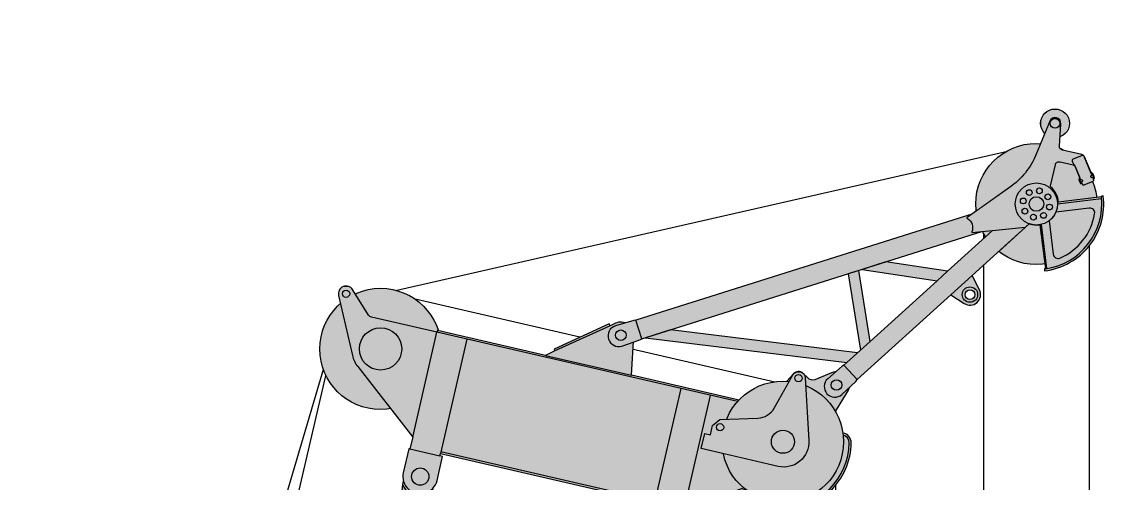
# Model space of a CAD drawing. Header units: millimetres. Extents: x -7937 to 19259, y -19600 to 24975.
# Drawn here: x 3388 to 9111, y 22575 to 24975 of the extents above; entities that cross this region are included whole.
import ezdxf
from ezdxf.enums import TextEntityAlignment as Align

# ---------------------------------------------------------------- set-up
doc = ezdxf.new("R2010")
doc.units = ezdxf.units.MM
doc.set_wipeout_variables(frame=1)
doc.layers.add('Техника. Кран LR 1400-2', color=250, linetype='Continuous')
doc.layers.add('Техника. Кран LR 1400-2 Штриховка', color=7, linetype='Continuous', true_color=0xffd147)
doc.styles.get("Standard").update_dxf_attribs({"font": ''})
doc.styles.get('Standard').set_extended_font_data('Mipgost')

# ---------------------------------------------------------------- blocks, each defined once
blk = doc.blocks.new('LR 1400-2-20241214.180234')
at = {"color": 0, "linetype": 'ByBlock', "lineweight": -2, "transparency": 16777216}
blk.add_wipeout([(-123.62773413350804, 64.80987851042306), (-123.62773413350804, 64.80987851042306), (-122.09757416708483, 65.13512405172224), (-120.74281195964184, 65.91729637689332), (-119.69606107521798, 67.07983100903871), (-119.05978478351606, 68.50893095851646), (-119.05978478351606, 68.50893095851646), (-116.94803298311308, 76.390095964307), (-116.94803298311308, 76.390095964307), (-116.40699889268686, 77.66659455665697), (-115.53622904598868, 78.74544877171846), (-114.4026740296828, 79.54370911038163), (-113.09348910488185, 80.00000000000003), (-113.09348910488188, 80.00000000000003), (-100.26167978160082, 80.724247047212), (-100.26167978160082, 80.724247047212), (-98.66088220458583, 80.54843925532347), (-97.19900263254196, 79.87288808841842), (-96.02769418720277, 78.76767417783694), (-95.26846659183501, 77.34745070221837), (-95.26846659183501, 77.34745070221837), (-94.94404632695601, 76.75271350229261), (-94.43969125477103, 76.30040077153993), (-93.81327118276491, 76.04241096819968), (-93.1366616822779, 76.00834589678564), (-59.999999999999986, 80.00000000000003), (10.000000000000032, 80.00000000000003), (10.000000000000032, 80.00000000000003), (40.26006999227699, 74.05625000000006), (66.02368270913905, 57.108204101562535), (83.46252632343997, 31.674235999908433), (89.98529766686724, 1.5336743926430074), (84.62275368510846, -28.83478164390425), (68.17173489795309, -54.918569345552584), (43.076759878305, -72.84180088351026), (13.066785070490027, -79.94119607143377), (10.000000000000032, -80), (-59.999999999999986, -80), (-93.1366616822779, -76.00834589678561), (-93.1366616822779, -76.00834589678561), (-93.81327118303241, -76.04241096779467), (-94.43969125536714, -76.3004007709852), (-94.94404632780878, -76.75271350182142), (-95.26846659276633, -77.34745070198551), (-95.26846659276633, -77.34745070198551), (-96.03380852464936, -78.77565602145435), (-97.21568285315489, -79.88411972355617), (-98.68996825190628, -80.55643012083256), (-100.30183416511862, -80.72198067227146), (-100.30183416511865, -80.72198067227146), (-113.09348910488188, -80), (-113.09348910488188, -80), (-114.40267403020569, -79.54370911086424), (-115.53622904706408, -78.7454487724041), (-116.40699889423759, -77.66659455729587), (-116.94803298497571, -76.39009596471439), (-116.94803298497571, -76.39009596471439), (-119.05978478351606, -68.50893095851642), (-119.05978478351606, -68.50893095851642), (-119.69606107521639, -67.07983100905354), (-120.74281195964375, -65.91729637693054), (-122.0975741670897, -65.13512405179306), (-123.62773413350804, -64.80987851053939), (-128, -64.58073776564562), (-128, 64.58073776576205)], dxfattribs=at)
at = {"layer": 'Техника. Кран LR 1400-2 Штриховка', "transparency": 16777216}
h = blk.add_hatch(color=256, dxfattribs=at)
h.dxf.hatch_style = 1
edge = h.paths.add_edge_path()
edge.add_line((-128, 64.58073776576202), (-123.6277341335081, 64.809878510423))
edge.add_arc((-123.8894139148415, 69.80302618408929), 4.999999999899777, 273.0000000014227, 344.9999999989774)
edge.add_line((-119.0597847835161, 68.50893095851643), (-116.9480329831131, 76.39009596430697))
edge.add_arc((-112.1184038519961, 75.09600073982938), 4.999999999414926, 101.24571964241261, 165.0000000104824, ccw=False)
edge.add_line((-113.0934891048819, 80), (-100.2616797816008, 80.72424704721197))
edge.add_arc((-99.99999999744823, 75.73109937566865), 4.99999999792727, 18.860812432857415, 93.00000003495671, ccw=False)
edge.add_arc((-93.3758532281431, 77.99399123506308), 2.000000001259102, 198.8608124797753, 276.8687740649988)
edge.add_line((-93.13666168227792, 76.00834589678561), (-60, 80))
edge.add_line((-60, 80), (10, 80))
edge.add_arc((9.999999999999986, 0), 80, -90, 90, ccw=False)
edge.add_line((10, -80), (-60, -80))
edge.add_line((-60, -80), (-93.13666168227792, -76.00834589678561))
edge.add_arc((-93.37585322952272, -77.99399123429546), 2.000000000661993, 83.13122589313168, 161.1391875305707)
edge.add_arc((-99.9999999998001, -75.7310993739159), 4.999999999762882, 266.5391310781174, 341.139187555923, ccw=False)
edge.add_line((-100.3018341651186, -80.72198067227146), (-113.0934891048819, -80))
edge.add_arc((-112.1184038545962, -75.09600073996756), 4.999999998772343, 194.9999999946851, 258.7542803865009, ccw=False)
edge.add_line((-116.9480329849757, -76.39009596471442), (-119.0597847835161, -68.50893095851643))
edge.add_arc((-123.8894139146724, -69.80302618403765), 4.999999999723101, 15.00000000095241, 87.00000000041125)
edge.add_line((-123.6277341335081, -64.80987851053942), (-128, -64.58073776564561))
edge.add_line((-128, -64.58073776564561), (-128, 64.58073776576202))
at = {"color": 0, "linetype": 'ByBlock', "lineweight": -2, "transparency": 16777216}
blk.add_lwpolyline([(-128, 64.58073776576202), (-123.6277341335081, 64.809878510423, 0.3249196962211107), (-119.0597847835161, 68.50893095851643), (-116.9480329831131, 76.39009596430697, -0.2855854321303214), (-113.0934891048819, 80), (-100.2616797816008, 80.72424704721197, -0.3352707692989448), (-95.26846659183502, 77.34745070221834, 0.3541576682460515), (-93.13666168227792, 76.00834589678561), (-60, 80), (10, 80, -0.9999999999999999), (10, -80), (-60, -80), (-93.13666168227792, -76.00834589678561, 0.3541576685024607), (-95.26846659276634, -77.34745070198551, -0.3375092417622606), (-100.3018341651186, -80.72198067227146), (-113.0934891048819, -80, -0.2855854322423833), (-116.9480329849757, -76.39009596471442), (-119.0597847835161, -68.50893095851643, 0.3249196962302957), (-123.6277341335081, -64.80987851053942), (-128, -64.58073776564561)], format="xyb", close=True, dxfattribs=at)
blk.add_lwpolyline([(-60, 80), (-100.4412841871381, 38.31996942701517, 0.3985266419235304), (-100.4412841880694, -38.31996942689875), (-60, -80)], format="xyb", dxfattribs=at)
blk.add_circle((0, 0), 40, dxfattribs=at)
blk = doc.blocks.new('LR 1400-2-20241214.19460501')
at = {"color": 0, "linetype": 'ByBlock', "lineweight": -2, "transparency": 16777216}
blk.add_blockref('LR 1400-2-20241214.180234', (7000.000000000931, 349.9999999995925), dxfattribs=at)
blk = doc.blocks.new('LR 1400-2-20241214.19523901')
at = {"color": 0, "linetype": 'ByBlock', "lineweight": -2, "transparency": 16777216, "xscale": -1, "rotation": 180}
blk.add_blockref('LR 1400-2-20241214.19460501', (0, 1999.999999998021), dxfattribs=at)
blk = doc.blocks.new('LR 1400-2-20241221.091921')
at = {"color": 0, "linetype": 'ByBlock', "lineweight": -2, "transparency": 16777216}
blk.add_wipeout([(905.1769917272188, 1728.0512890329023), (876.3206113017698, 1801.234651350456), (830.2305823014057, 1864.9857645807842), (769.7814617809033, 1915.3285797549308), (698.7433590158684, 1949.1233007466012), (621.5468001719395, 1964.262208039281), (543.0064038909819, 1959.801113623033), (468.02060168000503, 1936.018248401686), (401.2661310336176, 1894.3969094025483), (346.9063552365967, 1837.5329490527965), (308.33160144651816, 1768.9728762596953), (287.9477117304946, 1692.992666656105), (287.0259947697707, 1614.3310772416721), (305.6239364902488, 1537.8940981338983), (342.5816147626439, 1468.4489742728622), (395.5940417813455, 1410.3268804276872), (461.3549222503315, 1367.1527931610844), (535.7628614215337, 1341.6194071800755), (614.1771621395161, 1335.319196527223), (691.7072572639883, 1348.6450946714683), (763.5177260601147, 1380.765987913112), (825.1298712009083, 1429.6785505377613), (872.7010475347904, 1492.3321888484868), (903.2643213561328, 1564.819301528481), (914.9135130359421, 1642.6189901176235), (914.9999999992187, 1649.9999999990323)], dxfattribs=at)
at = {"layer": 'Техника. Кран LR 1400-2 Штриховка', "true_color": 0xadadad, "transparency": 16777216}
h = blk.add_hatch(color=253, dxfattribs=at)
h.dxf.hatch_style = 1
edge = h.paths.add_edge_path()
edge.add_arc((599.9999999991924, 1649.999999999032), 315.0000000000264, 0, 360)
at = {"color": 0, "linetype": 'ByBlock', "lineweight": -2, "transparency": 16777216}
blk.add_circle((599.9999999991924, 1649.999999999032), 315.0000000000264, dxfattribs=at)
blk.add_wipeout([(128, -90.0000000000291), (128, -75.00985846164258), (141.99999999998545, -75.00985846164258), (141.99999999999272, -89.3624466291003), (68.46071415134043, -112.55001400935726), (68.46071415134043, -112.55001400935726), (41.69446709375575, -131.09809288064798), (30.1096826792957, -161.53254673534684), (37.76759650565873, -193.1840801451408), (61.983601667521725, -214.95673054337908), (94.2683816028416, -219.2177393313625), (99.21953247489728, -218.13437434432535), (99.21953247489728, -218.13437434432535), (141.20882864155692, -221.25725583833218), (182.14226181653248, -231.1217086820975), (220.94472376205704, -247.46864504225914), (256.5970757632092, -269.86871598373205), (256.5970757632092, -269.86871598373205), (315.5265630722205, -359.2328692601295), (428.3154634645032, -530.272615960778), (267.04670176062064, -568.8629159142656), (265.16536398031167, -559.0403804059388), (255.31728644439863, -560.776862183651), (255.31728644439863, -560.776862183651), (279.2955454661393, -640.1736524567666), (321.2824911373026, -711.6991975759311), (378.92040831776876, -771.3370858222845), (448.97272459653993, -815.7384393530706), (527.5057552520727, -842.4099655082036), (610.1095935284404, -849.8539639901055), (674.7858935060722, -841.9167590706836), (674.7858935060722, -841.9167590706836), (691.2390505995063, -835.0666388919624), (704.2444101470448, -822.8809444988058), (712.1496124773347, -806.9078952933055), (713.950284164428, -789.1769024762223), (713.9502841644277, -789.1769024762223), (741.4576098848136, -776.9609991717687), (767.673488911947, -762.1755688883493), (792.358581628059, -744.9555961988199), (815.287523831204, -725.4582919934694), (815.2875238312043, -725.4582919934687), (927.8232344650969, -764.2821209401368), (927.8232344650969, -764.2821209401368), (964.0419050710561, -766.5343888761297), (996.2615941258578, -749.8383879019336), (1015.3064852907221, -718.9489571555289), (1015.7528010976665, -682.6630699055393), (1005.6816730879, -660.967304998022), (951.3461333770683, -583.4555226585044), (951.3461333770683, -583.4555226585044), (947.1021353778794, -574.6027754571708), (945.9433934062614, -564.8539309578957), (947.9939992669108, -555.2530108128205), (953.0343498141737, -546.8281951834704), (953.0343498141737, -546.8281951834704), (970.1559048715718, -517.7657367253632), (970.1559048715718, -517.7657367253632), (974.6987671946883, -504.58209069359236), (973.7338412105713, -490.67112240871097), (967.4142910942553, -478.2409411105489), (956.7432286865296, -469.2646084591686), (910.978085058952, -444.3338616165272), (760, -362.0879399600433), (760.0000000088692, 348.2778345685656), (961.5408332566001, 382.9865001050057), (961.5408332566001, 382.9865001050057), (993.0082121795731, 397.32843571356534), (1013.3525452223595, 425.2926121957403), (1017.3122570186117, 459.64676384838094), (1003.8632627776824, 491.5060106566384), (985.4837308362912, 515.3575334416819), (993.4047988940583, 521.4613585391708), (801.1343083216925, 770.9750023646052), (793.2132402639106, 764.8711772671377), (760.0000000029175, 807.9727295443518), (760.000000009153, 1383.990141535869), (749.9999999991996, 1383.990141535869), (749.9999999991996, 1733.0000000064542), (749.9999999991996, 1733.0000000064542), (750.4799462371318, 1737.875137287118), (751.9013570796288, 1742.5630902640005), (754.2096564637769, 1746.8838617055098), (757.3162156211401, 1750.671552571781), (867.2940550040946, 1860.7255159018532), (867.2940550040946, 1860.7255159018532), (878.8635842971355, 1885.6992960024845), (871.5591091105912, 1912.2358433066538), (848.839041421707, 1927.7710364110144), (821.4605338269903, 1924.9495080196502), (534.2270018533599, 1784.810655056026), (534.2270018533599, 1784.810655056026), (520.0344577555329, 1776.9074940864566), (506.77977889792624, 1767.5159154299458), (494.61842102087553, 1756.7460669692664), (483.6930169948246, 1744.7242614415086), (189.89919481983065, 1383.990141535869), (128, 1383.9901415358763), (128.00000000000728, 1389.9999999999854), (0, 1389.9999999999995), (0, 1389.9999999999995), (-40.696066712963784, 1380.2734710480022), (-72.5958785122366, 1353.1962256465386), (-88.80444777495154, 1314.620877380893), (-85.81837187434758, 1272.885298289716), (-64.2830764482037, 1237.0104287809804), (-28.853309817682202, 1214.750445675263), (-7.275957614183426e-12, 1209.9999999999927), (128, 1209.9999999999854), (128, 1224.9901415358768), (140, 1224.9901415358768), (140, 83.83275304063864), (128.00000000000728, 83.83275304064591), (128.00000000000728, 89.99999999997863), (0, 89.99999999997863), (0, 89.99999999997863), (-40.69606671296083, 80.27347104797809), (-72.59587851222864, 53.196225646513994), (-88.80444777493835, 14.620877380868933), (-85.81837187432825, -27.11470171030487), (-64.28307644817983, -62.98957121903368), (-28.8533098176556, -85.2495543247428), (0, -90.00000000000546)], dxfattribs=at)
at = {"layer": 'Техника. Кран LR 1400-2 Штриховка', "transparency": 16777216}
h = blk.add_hatch(color=256, dxfattribs=at)
h.dxf.hatch_style = 1
edge = h.paths.add_edge_path()
edge.add_line((0, -90.00000000000546), (128, -90.0000000000291))
edge.add_line((128, -90.0000000000291), (128, -75.00985846164258))
edge.add_line((128, -75.00985846164258), (141.9999999999854, -75.00985846164258))
edge.add_line((141.9999999999854, -75.00985846164258), (141.9999999999927, -89.3624466291003))
edge.add_line((141.9999999999927, -89.3624466291003), (68.46071415134065, -112.5500140093573))
edge.add_arc((85.0000000001677, -165.0042990929344), 55.00000000016727, 107.5005099676636, 284.9832678740049)
edge.add_arc((101.0081347078953, -477.9343518234396), 259.8061342541702, 53.21130888614749, 90.39444861063191, ccw=False)
edge.add_line((256.5970757632094, -269.8687159837318), (315.5265630722206, -359.2328692601295))
edge.add_line((315.5265630722206, -359.2328692601295), (428.3154634645034, -530.2726159607782))
edge.add_line((428.3154634645034, -530.2726159607782), (267.0467017606206, -568.8629159142656))
edge.add_line((267.0467017606206, -568.8629159142656), (265.1653639803117, -559.0403804059388))
edge.add_line((265.1653639803117, -559.0403804059388), (255.3172864443986, -560.7768621836512))
edge.add_arc((600.0000000000001, -499.9999999999258), 350.0000000013605, 190.0000000000106, 282.337744337674)
edge.add_arc((664.1021944362233, -793.0715077747078), 49.99999999982138, 282.337744334897, 364.4674141538313)
edge.add_arc((599.999999999912, -495.5098584638789), 315.0000000001932, 291.2075200335415, 313.114022841864)
edge.add_line((815.2875238312045, -725.4582919934692), (927.8232344650969, -764.2821209401372))
edge.add_arc((949.9999999852238, -700.0000000138721), 67.99999999789462, 250.9660166313686, 395.0303467852247)
edge.add_line((1005.6816730879, -660.967304998022), (951.3461333770683, -583.4555226585044))
edge.add_arc((975.9115773961893, -566.2352160335399), 30.000000001906, 139.6916669161048, 215.0303467821867, ccw=False)
edge.add_line((953.0343498141738, -546.8281951834706), (970.1559048715717, -517.7657367253632))
edge.add_arc((939.9999999961798, -500.0000000010624), 35.00000000301225, 329.4964014578123, 421.4204823214346)
edge.add_line((956.7432286865296, -469.2646084591688), (910.9780850589523, -444.3338616165274))
edge.add_line((910.9780850589523, -444.3338616165274), (760, -362.0879399600435))
edge.add_line((760, -362.0879399600435), (760.0000000088694, 348.2778345685656))
edge.add_line((760.0000000088694, 348.2778345685656), (961.5408332566003, 382.9865001050057))
edge.add_arc((949.9999999844081, 449.9999999934269), 67.99999999935267, 279.7714313188974, 397.6171660518857)
edge.add_line((1003.863262777682, 491.5060106566384), (985.4837308362912, 515.3575334416819))
edge.add_line((985.4837308362912, 515.3575334416819), (993.4047988940583, 521.4613585391708))
edge.add_line((993.4047988940583, 521.4613585391708), (801.1343083216925, 770.9750023646047))
edge.add_line((801.1343083216925, 770.9750023646047), (793.2132402639108, 764.8711772671377))
edge.add_line((793.2132402639108, 764.8711772671377), (760.0000000029177, 807.9727295443518))
edge.add_line((760.0000000029177, 807.9727295443518), (760.0000000091532, 1383.990141535869))
edge.add_line((760.0000000091532, 1383.990141535869), (749.9999999991996, 1383.990141535869))
edge.add_line((749.9999999991996, 1383.990141535869), (749.9999999991996, 1733.000000006454))
edge.add_arc((774.9999999990906, 1733.000000006466), 24.99999999989097, 135.0198225012804, 180.0000000000271, ccw=False)
edge.add_line((757.3162156211401, 1750.671552571781), (867.2940550040948, 1860.725515901853))
edge.add_arc((838.9999999992134, 1889.000000006429), 39.99999999998988, 315.0198225013705, 476.0073635341431)
edge.add_line((821.4605338269903, 1924.94950801965), (534.22700185336, 1784.810655056026))
edge.add_arc((599.9999999991693, 1650.000000006378), 150.0000000000127, 116.007363534122, 140.8394871151584)
edge.add_line((483.6930169948246, 1744.724261441508), (189.8991948198309, 1383.990141535869))
edge.add_line((189.8991948198309, 1383.990141535869), (128, 1383.990141535876))
edge.add_line((128, 1383.990141535876), (128.0000000000073, 1389.999999999985))
edge.add_line((128.0000000000073, 1389.999999999985), (0, 1390))
edge.add_arc((-3.622990796259273e-12, 1299.999999999996), 90.00000000000364, 89.9999999999977, 269.9999999999977)
edge.add_line((-7.275957614183426e-12, 1209.999999999993), (128, 1209.999999999985))
edge.add_line((128, 1209.999999999985), (128, 1224.990141535876))
edge.add_line((128, 1224.990141535876), (140, 1224.990141535876))
edge.add_line((140, 1224.990141535876), (140, 83.83275304063864))
edge.add_line((140, 83.83275304063864), (128.0000000000073, 83.83275304064591))
edge.add_line((128.0000000000073, 83.83275304064591), (128.0000000000073, 89.99999999997817))
edge.add_line((128.0000000000073, 89.99999999997817), (0, 89.99999999997817))
edge.add_arc((1.498801083243825e-14, -1.364242052659392e-11), 89.99999999999181, 90.00000000000001, 270)
edge = h.paths.add_edge_path(flags=16)
edge.add_arc((950, -700), 30, 0, 360)
edge = h.paths.add_edge_path(flags=16)
edge.add_arc((950, 450), 30, 0, 360)
at = {"color": 0, "linetype": 'ByBlock', "lineweight": -2, "transparency": 16777216}
blk.add_lwpolyline([(0, -90.00000000000546), (128, -90.0000000000291), (128, -75.00985846164258), (141.9999999999854, -75.00985846164258), (141.9999999999927, -89.3624466291003), (68.46071415134065, -112.5500140093573, 0.9782707094431369), (99.21953247489728, -218.1343743443258, -0.1636807413918717), (256.5970757632094, -269.8687159837318), (315.5265630722206, -359.2328692601295), (428.3154634645034, -530.2726159607782), (267.0467017606206, -568.8629159142656), (265.1653639803117, -559.0403804059388), (255.3172864443986, -560.7768621836512, 0.4262151211665299), (674.7858935060722, -841.9167590706838, 0.3745296991509812), (713.950284164428, -789.1769024762225, 0.09587732346918765), (815.2875238312045, -725.4582919934692), (927.8232344650969, -764.2821209401372, 0.7269714766162262), (1005.6816730879, -660.967304998022), (951.3461333770683, -583.4555226585044, -0.3411031391038575), (953.0343498141738, -546.8281951834706), (970.1559048715717, -517.7657367253632, 0.4240839254326739), (956.7432286865296, -469.2646084591688), (910.9780850589523, -444.3338616165274), (760, -362.0879399600435), (760.0000000088694, 348.2778345685656), (961.5408332566003, 382.9865001050057, 0.5648845456344891), (1003.863262777682, 491.5060106566384), (985.4837308362912, 515.3575334416819), (993.4047988940583, 521.4613585391708), (801.1343083216925, 770.9750023646047), (793.2132402639108, 764.8711772671377), (760.0000000029177, 807.9727295443518), (760.0000000091532, 1383.990141535869), (749.9999999991996, 1383.990141535869), (749.9999999991996, 1733.000000006454, -0.1988224547952608), (757.3162156211401, 1750.671552571781), (867.2940550040948, 1860.725515901853, 0.8464691713711215), (821.4605338269903, 1924.94950801965), (534.22700185336, 1784.810655056026, 0.1087765862467788), (483.6930169948246, 1744.724261441508), (189.8991948198309, 1383.990141535869), (128, 1383.990141535876), (128.0000000000073, 1389.999999999985), (0, 1390, 0.9999999999999999), (-7.275957614183426e-12, 1209.999999999993), (128, 1209.999999999985), (128, 1224.990141535876), (140, 1224.990141535876), (140, 83.83275304063864), (128.0000000000073, 83.83275304064591), (128.0000000000073, 89.99999999997817), (0, 89.99999999997817, 0.9999999999999999)], format="xyb", close=True, dxfattribs=at)
for points in [[(128, 1383.990141535876), (128, 1224.990141535876)], [(189.8991948198309, 1383.990141535869), (749.9999999991996, 1383.990141535869)], [(749.9999999999854, -217.5170783105932), (749.9999999991996, 1383.990141535869)], [(750.0000000000073, 1225.147530033937), (140, 1224.990141535876)], [(149.9590163933495, 83.8327530406454), (149.6645812459894, 1224.992635132478)], [(760.0000000029177, 807.9727295443518), (760.0000000088694, 348.2778345685656)], [(985.4837308362912, 515.3575334416819), (793.2132402639108, 764.8711772671377)], [(128.0000000000073, 83.83275304064591), (128.0000000000073, -75.00985846164258)], [(750, 83.83275304063136), (128.0000000000073, 83.83275304064591)], [(141.9999999999854, -75.00985846164258), (749.9999999999927, -75.00985846164986)], [(256.5970757632094, -269.8687159837318), (141.9999999999927, -96.08694541521254), (141.9999999999927, -89.3624466291003)], [(149.9999999999927, -75.00985846164258), (149.9999999999927, -89.99999999995634), (320.6891332966115, -348.8718144075465)]]:
    blk.add_lwpolyline(points, dxfattribs=at)
blk.add_lwpolyline([(294.8079372623688, -572.5021963540676), (269.2161777536894, -578.6260957736304, 0.4089421050636098), (672.6491536935646, -832.14770882423, 0.361298276326807), (704.0825325093028, -791.8174872771324)], format="xyb", dxfattribs=at)
for centre, radius in [((838.9999999992069, 1889.00000000641), 19), ((599.9999999991924, 1649.999999999032), 110.0000000083219), ((0, 1300.000000000007), 45), ((950, 450), 55.00000000004184), ((950, 450), 30), ((0, 0), 45), ((84.99999999989086, -165.0042990930233), 44.99999999998545), ((84.99999999989086, -165.0042990930233), 25), ((950, -700), 40.00000000000273), ((950, -700), 30)]:
    blk.add_circle(centre, radius, dxfattribs=at)
blk.add_wipeout([(905.1769917279953, -416.9487109661328), (876.3206113025461, -343.76534864858274), (830.2305823021826, -280.01423541825795), (769.7814617816807, -229.67142024411532), (698.7433590166471, -195.87669925244904), (621.5468001727204, -180.73779195977409), (543.0064038917661, -185.19888637602662), (468.0206016807937, -208.9817515973782), (401.2661310344121, -250.60309059651934), (346.90635523739843, -307.46705094627396), (308.3316014473281, -376.0271237393763), (287.94771173131363, -452.0073333429659), (287.025994770599, -530.668922757396), (305.6239364910861, -607.1059018651641), (342.58161476348914, -676.5510257261928), (395.5940417821973, -734.6731195713581), (461.3549222511879, -777.847206837949), (535.7628614223913, -803.3805928189447), (614.177162140372, -809.6808034717833), (691.707257264839, -796.354905327524), (763.5177260609565, -764.2340120858679), (825.1298712017378, -715.3214494612073), (872.7010475356046, -652.667811150474), (903.2643213569297, -580.1806984704757), (914.9135130367204, -502.3810098813333), (914.9999999999952, -495)], dxfattribs=at)
at = {"layer": 'Техника. Кран LR 1400-2 Штриховка', "true_color": 0xadadad, "transparency": 16777216}
h = blk.add_hatch(color=253, dxfattribs=at)
h.dxf.hatch_style = 1
edge = h.paths.add_edge_path()
edge.add_arc((599.9999999999927, -495), 315.0000000000026, 0, 360)
at = {"color": 0, "linetype": 'ByBlock', "lineweight": -2, "transparency": 16777216}
blk.add_circle((599.9999999999927, -495), 315.0000000000026, dxfattribs=at)
blk.add_wipeout([(636.3235294109402, -624.8222784972168), (636.3235294109402, -624.8222784972168), (586.1235897148847, -629.2572831051314), (538.0089733183077, -614.2677233927825), (499.2102628114901, -582.1062048594792), (475.5580623169646, -537.605905724231), (469.99999999919254, -499.999999992644), (469.99999999919254, -89.99999999266583), (549.9999999991925, -89.99999999266583), (549.9999999991925, -119.99999999265128), (599.9999999991926, -119.99999999265128), (638.6102171729073, -149.5476734669645), (690.4744570649565, -341.1308163068752), (690.4744570649565, -341.1308163068752), (700.2347610028253, -364.71713287358716), (715.6484958340635, -385.06399112485065), (735.7113367197726, -400.8456348205956), (759.1160333626688, -411.03376699478406), (759.1160333626688, -411.03376699478395), (949.7593883219744, -466.38818154194445), (949.7593883219744, -466.38818154194445), (967.9841753093702, -478.9789169518479), (974.9999984462776, -499.989573881363), (967.9966942366692, -521.0044069534059), (949.7794117638916, -533.6059980515638)], dxfattribs=at)
at = {"layer": 'Техника. Кран LR 1400-2 Штриховка', "transparency": 16777216}
h = blk.add_hatch(color=256, dxfattribs=at)
h.dxf.hatch_style = 1
edge = h.paths.add_edge_path()
edge.add_line((949.7794117638914, -533.6059980515638), (636.32352941094, -624.8222784972168))
edge.add_arc((599.9999999991837, -499.9999999926523), 129.9999999999914, 179.9999999999964, 286.22510013469537, ccw=False)
edge.add_line((469.9999999991924, -499.999999992644), (469.9999999991924, -89.99999999266583))
edge.add_line((469.9999999991924, -89.99999999266583), (549.9999999991924, -89.99999999266583))
edge.add_line((549.9999999991924, -89.99999999266583), (549.9999999991924, -119.9999999926513))
edge.add_line((549.9999999991924, -119.9999999926513), (599.9999999991924, -119.9999999926513))
edge.add_line((599.9999999991924, -119.9999999926513), (638.6102171729071, -149.5476734669646))
edge.add_line((638.6102171729071, -149.5476734669646), (690.4744570649564, -341.1308163068752))
edge.add_arc((786.9999999992943, -314.9999999926222), 100.0000000000898, 195.1476980775344, 253.8090354185697)
edge.add_line((759.1160333626685, -411.0337669947839), (949.7593883219743, -466.3881815419445))
edge.add_arc((939.9999999992142, -499.999999992659), 34.99999999997453, -73.77489986533863, 73.80903541864319, ccw=False)
at = {"color": 0, "linetype": 'ByBlock', "lineweight": -2, "transparency": 16777216}
blk.add_lwpolyline([(949.7794117638914, -533.6059980515638), (636.32352941094, -624.8222784972168, -0.4998085489135159), (469.9999999991924, -499.999999992644), (469.9999999991924, -89.99999999266583), (549.9999999991924, -89.99999999266583), (549.9999999991924, -119.9999999926513), (599.9999999991924, -119.9999999926513), (638.6102171729071, -149.5476734669646), (690.4744570649564, -341.1308163068752, 0.2616985202981221), (759.1160333626685, -411.0337669947839), (949.7593883219743, -466.3881815419445, -0.750711633119884), (949.7794117638914, -533.6059980515638)], format="xyb", dxfattribs=at)
for centre, radius in [((599.9999999991924, -159.9999999926804), 19.00000000250293), ((599.9999999999927, -495), 60), ((939.9999999996071, -499.9999999951615), 19.00000000250293)]:
    blk.add_circle(centre, radius, dxfattribs=at)
blk = doc.blocks.new('*U84')
at = {"color": 0, "linetype": 'ByBlock', "lineweight": -2, "transparency": 16777216}
blk.add_circle((0, 0), 15.00000000009991, dxfattribs=at)
blk = doc.blocks.new('LR 1400-2-20241215.062956')
at = {"color": 0, "linetype": 'ByBlock', "lineweight": -2, "transparency": 16777216}
for points in [[(1459.0142857142853, -738.8839528070586), (1441.2846271460965, -680.0905925777314), (1412.4848317276383, -625.8543336372868), (1373.7094222961298, -578.2363997948898), (1326.4320402621652, -539.0464884909006), (1272.4494405529313, -509.77399408689394), (1213.8132067764245, -491.53140412529933), (1152.7517817401156, -485.01201975749154), (1091.5857765179462, -490.46360715581613), (1032.6397767052085, -507.6789812753848), (978.1539976235833, -536.0038798253945), (930.1991459792116, -574.3618282033553), (890.5977236168998, -621.2950504119549), (860.8547641847031, -675.0198711581862), (842.1006350297498, -733.494503603712), (835.0480781126682, -794.4966465245251), (839.9651225806924, -855.7079418359255), (856.6648984445162, -914.8020827138338), (884.5127384853693, -969.5332238042502), (922.4502984876401, -1017.8213335319472), (969.035779118816, -1057.8312447335775), (1022.4987208428915, -1088.0423993326344), (1080.8072894120307, -1107.306636442315), (1141.7454947826536, -1114.891827686297), (1202.9974087869336, -1110.5097013973482), (1262.23518090625, -1094.3267982480374), (1317.2075071480403, -1066.9581419498902), (1365.8251898075155, -1029.4438655631252), (1406.240536455258, -983.2096817232134), (1436.9175806291005, -930.0126990949088), (1456.6904555255192, -871.8746442742445), (1464.8077022255488, -811.0050270090533), (1464.9999999999998, -799.9999999999999)], [(1649.06136411961, -770.7578688259331), (1632.1822601196063, -746.1388548700461), (1607.0377021931902, -730.0531094198589), (1577.610588315893, -725.0486145546722), (1548.5621733258622, -731.9180822611293), (1524.4937261575028, -749.573388854531), (1509.2176888422703, -775.2179337704919), (1505.153785690889, -804.7896210943377), (1512.9457389625359, -833.6042955539872), (1531.359303258986, -857.0977127150477), (1557.4777699956912, -871.5485152992195), (1587.1639740415726, -874.6676961771784), (1615.7156206757777, -865.9611770978566), (1638.6101290714641, -846.8080706834144), (1652.2210090987678, -820.2422289898889), (1655.0013641196101, -800.0104994769208)]]:
    blk.add_wipeout(points, dxfattribs=at)
at = {"layer": 'Техника. Кран LR 1400-2 Штриховка', "true_color": 0xadadad, "transparency": 16777216}
h = blk.add_hatch(color=253, dxfattribs=at)
h.dxf.hatch_style = 1
edge = h.paths.add_edge_path()
edge.add_arc((1150, -800), 315, 0, 360)
h = blk.add_hatch(color=253, dxfattribs=at)
h.dxf.hatch_style = 1
edge = h.paths.add_edge_path()
edge.add_arc((1580.001364119351, -800.0104994769208), 75.00000000025898, 0, 360)
at = {"color": 0, "linetype": 'ByBlock', "lineweight": -2, "transparency": 16777216}
for centre, radius in [((1150, -800), 315), ((1580.001364119351, -800.0104994769208), 75.00000000025898)]:
    blk.add_circle(centre, radius, dxfattribs=at)
blk.add_wipeout([(41.0569444051946, -93.12493104394571), (51.4379847580567, -97.66664591338485), (590.3480411907659, -472.5659124607339), (561.9063496738672, -550.7632977613248), (561.9063496738672, -550.7632977613248), (558.9847520756728, -576.1101766123609), (567.815351427249, -600.0480235311379), (586.4977443640506, -617.4252555940939), (611.0113564062141, -624.5021775705725), (636.0806961689152, -619.7557890617024), (649.1944879079238, -611.4863416408189), (712.6202913830056, -557.6260748550994), (1041.3079830817878, -786.2816233462656), (1041.3079830817878, -786.2816233462656), (1040.4457736217244, -800.496292555164), (1041.4347573004243, -814.7027043876676), (1044.2582219498045, -828.6607942729322), (1048.8684557452796, -842.1346938651986), (832.2430389528162, -920.9782673441803), (830.4984199837781, -916.2923675975765), (821.1014710483141, -919.7125065852888), (821.1014710483141, -919.7125065852888), (848.7739403990239, -978.2380090610486), (886.7518475911767, -1030.6658505702155), (933.7358831632042, -1075.20235695961), (988.1186177838243, -1110.32383436574), (1048.0394960179785, -1134.828698202411), (1111.4484901050216, -1147.878582066853), (1176.176236010518, -1149.0270201364062), (1240.008252239859, -1138.2347217665852), (1269.6995483953503, -1128.9008547347041), (1266.2794094071724, -1119.5039057997055), (1261.568360218778, -1121.179425819777), (1184.779510302469, -910.1994323483668), (1184.779510302469, -910.1994323483668), (1205.519745475346, -901.3446162041328), (1224.1451172894901, -888.6300321071474), (1239.9462142611965, -872.5399588175324), (1252.3211971488781, -853.6872422359882), (1252.3211971488781, -853.6872422359882), (1253.5271061272606, -852.2613286056533), (1255.0152664015875, -851.1331330803855), (1256.7138603328526, -850.3571016364426), (1258.5409148917533, -849.9706850424409), (1371.0420216941275, -849.9714326369574), (1371.0420216941275, -849.9714326369574), (1378.8434991699437, -851.5572953808703), (1385.409808434514, -856.0585834287754), (1389.7022687900712, -862.7632680256947), (1391.0418845424426, -870.6107798023152), (1391.0418845424429, -870.6107798023152), (1391.0414244872516, -939.8419328304008), (1391.0414244872516, -939.8419328304008), (1390.8839972749563, -942.3462569887599), (1390.4142269925035, -944.8111583456166), (1389.6395083207078, -947.1978367481004), (1388.572036150377, -949.4687233553273), (1388.572036150377, -949.4687233553268), (1337.226769754663, -986.0461178920232), (1323.0174238677134, -986.0460234680215), (1323.0174238677134, -986.0460234680215), (1318.3794842889918, -989.0982359136553), (1313.828104241142, -992.2780824522774), (1309.3667951701825, -995.5831097929411), (1304.9989990312606, -999.0107680661602), (1304.9989326212087, -1009.0046181913349), (1303.2151377080006, -1010.2753598769198), (1303.2151377080006, -1010.2753598769198), (1301.6100359785557, -1011.9795670520339), (1300.7792871944246, -1014.1682950194256), (1300.8493653272542, -1016.508329786876), (1301.8096016165798, -1018.6434222734533), (1331.4003384183159, -1060.1812158534303), (1331.4003384183159, -1060.1812158534303), (1333.1045455936985, -1061.7863175829486), (1335.2932735613747, -1062.6170663670205), (1337.633308329065, -1062.546988234001), (1339.7684008157812, -1061.5867519443855), (1341.030002509273, -1060.6880108116613), (1351.0158421332017, -1064.008977823425), (1351.0158421332012, -1064.0089778234253), (1355.5746585876323, -1060.8332663828166), (1360.097710557788, -1057.6068207386945), (1364.584433458717, -1054.330043628563), (1369.0342672402037, -1051.0033440724947), (1372.9942587674593, -1040.0153554803692), (1444.6309095309116, -988.9115245742723), (1444.6309095309116, -988.9115245742723), (1448.143521169569, -985.7172954429036), (1450.8042416701285, -981.7851069065255), (1452.4631291867684, -977.3365529308098), (1453.0266990200616, -972.6223266622983), (1453.027391922194, -868.3514912887476), (1453.027391922194, -868.3514912887476), (1454.2524979657228, -861.4593562813141), (1457.7776416273507, -855.4115656150079), (1463.1709715714326, -850.9490100811404), (1469.7717723879025, -848.6183796171101), (1469.7717723879032, -848.6183796171101), (1584.8847934198566, -829.610366338864), (1584.8847934198566, -829.610366338864), (1601.4933800904664, -820.9411767104864), (1609.7200805321163, -804.1090229608526), (1606.3564815726306, -785.6784450521789), (1592.7143868061812, -772.8373683686934), (1584.8851868151685, -770.4106975188479), (1402.9065912445074, -741.1511145704428), (1402.9065912445071, -741.1511145704428), (1348.044854909513, -728.0692555548624), (1295.5684173382813, -707.4011968935713), (1246.5205577153881, -679.5578383424397), (1201.876391985453, -645.0927311284463), (1201.8763919854537, -645.0927311284468), (1022.9179393566228, -485.24208732334), (93.53605725476541, 1091.3734228918324), (89.78667998546757, 1102.0661934805098), (41.29445784306154, 1188.2674644561484), (41.29445784306154, 1188.2674644561484), (23.592741851211713, 1206.642699174246), (-0.4960677699493772, 1215.052767606594), (-25.787899925100874, 1211.6877674227953), (-46.839785115739915, 1197.271868910338), (-59.121218462832076, 1174.9074687408224), (-59.989154310528875, 1149.4075336945202), (-53.466756717301905, 1132.4077095775865), (-1.5286722276359797, 1048.23770241579), (6.011153624858935, 1039.7793220225722), (946.9518642257898, -556.4447351698766), (964.6528581201563, -609.1891776055563), (705.6899309805594, -429.0385007173754), (680.958074521739, -105.20941140595869), (615.2832152587362, 6.202273867558233), (645.3162893662229, -387.03885032981657), (259.9790604230948, -118.97436947841197), (606.3717693407086, 21.319766602012805), (577.1070894515141, 70.96475011529355), (204.106516439002, -80.1059618270956), (187.6884882999584, -68.6845629625027), (85.85099664144218, 904.3379741166714), (16.16747269500047, 1022.5500102848741), (125.87671913392853, -25.684461836237915), (109.45869099581626, -14.263062971178897), (101.59035839187004, -6.109381911345281), (21.558029995300103, 52.002416700124286), (21.558029995300103, 52.002416700124286), (-2.195491478370741, 61.317469979287125), (-27.59648959320566, 58.9113746437024), (-49.17850161435831, 45.30193831766019), (-62.296935863844965, 23.418001678296605), (-64.12861855770007, -2.0308674223692833), (-54.27935946990351, -25.567904096836628), (-41.25966376485303, -38.29673806019173)], dxfattribs=at)
at = {"layer": 'Техника. Кран LR 1400-2 Штриховка', "transparency": 16777216}
h = blk.add_hatch(color=256, dxfattribs=at)
h.dxf.hatch_style = 1
edge = h.paths.add_edge_path()
edge.add_line((-41.25966376485303, -38.29673806019127), (41.05694440519437, -93.12493104394525))
edge.add_line((41.05694440519437, -93.12493104394525), (51.4379847580567, -97.66664591338485))
edge.add_line((51.4379847580567, -97.66664591338485), (590.3480411907658, -472.5659124607337))
edge.add_line((590.3480411907658, -472.5659124607337), (561.9063496738672, -550.7632977613248))
edge.add_arc((613.5936549540837, -569.5628316120883), 55.00000000123908, 160.0128304276514, 310.3374297695687)
edge.add_line((649.1944879079238, -611.4863416408189), (712.6202913830057, -557.6260748550994))
edge.add_line((712.6202913830057, -557.6260748550994), (1041.307983081788, -786.2816233462654))
edge.add_arc((1149.99468381011, -800.0076419837311), 109.5500000129796, 172.8022336551593, 202.6155795726763)
edge.add_line((1048.86845574528, -842.1346938651986), (832.2430389528163, -920.9782673441805))
edge.add_line((832.2430389528163, -920.9782673441805), (830.4984199837781, -916.2923675975762))
edge.add_line((830.4984199837781, -916.2923675975762), (821.1014710483141, -919.7125065852888))
edge.add_arc((1149.994683796443, -800.007641986685), 350.0000000005091, 199.999619256863, 289.9996192569159)
edge.add_line((1269.699548395351, -1128.900854734704), (1266.279409407172, -1119.503905799706))
edge.add_line((1266.279409407172, -1119.503905799706), (1261.568360218778, -1121.179425819777))
edge.add_line((1261.568360218778, -1121.179425819777), (1184.779510302469, -910.1994323483668))
edge.add_arc((1149.994683790798, -800.0076419832664), 115.5517841459546, 287.5196197222778, 332.3188866906874)
edge.add_arc((1259.375741251058, -858.4304572910014), 8.500863576584715, 95.63580932502612, 146.0845701461229, ccw=False)
edge.add_line((1258.540914891753, -849.9706850424409), (1371.042021694127, -849.9714326369576))
edge.add_arc((1371.035039374517, -869.987968276698), 20.01653685755315, -1.7830373208246897, 89.9800136529193, ccw=False)
edge.add_line((1391.041884542443, -870.6107798023149), (1391.041424487252, -939.8419328304008))
edge.add_arc((1371.041424489478, -939.8417999255203), 19.99999999821538, 331.22664043876995, 359.99961925556346, ccw=False)
edge.add_line((1388.572036150377, -949.4687233553268), (1337.226769754663, -986.0461178920232))
edge.add_line((1337.226769754663, -986.0461178920232), (1323.017423867714, -986.0460234680213))
edge.add_arc((1430.574095744318, -1154.531866700299), 199.8897622062304, 122.5530276657637, 128.9190481724926)
edge.add_line((1304.998999031261, -999.0107680661604), (1304.998932621209, -1009.004618191335))
edge.add_line((1304.998932621209, -1009.004618191335), (1303.215137708001, -1010.27535987692))
edge.add_arc((1306.696400860041, -1015.16215912081), 5.999999998653337, 125.4653512410019, 215.465351248076)
edge.add_line((1301.80960161658, -1018.643422273453), (1331.400338418316, -1060.18121585343))
edge.add_arc((1336.287137662409, -1056.699952700875), 5.999999999116686, 215.4653512438881, 305.4653512534749)
edge.add_line((1339.768400815781, -1061.586751944385), (1341.030002509273, -1060.688010811661))
edge.add_line((1341.030002509273, -1060.688010811661), (1351.015842133202, -1064.008977823425))
edge.add_arc((1069.055117856164, -654.3870115412521), 497.2846320727249, 304.5413377210598, 307.1018905631761)
edge.add_line((1369.034267240204, -1051.003344072495), (1372.99425876746, -1040.015355480369))
edge.add_line((1372.99425876746, -1040.015355480369), (1444.630909530912, -988.9115245742723))
edge.add_arc((1433.026699024507, -972.6221937604269), 19.99999999599615, 305.4653512386224, 359.9996192641838)
edge.add_line((1453.026699020062, -972.6223266622983), (1453.027391922195, -868.3514912887476))
edge.add_arc((1473.027391920425, -868.3516241908322), 19.99999999867192, 99.36835107435292, 179.9996192635732, ccw=False)
edge.add_line((1469.771772387903, -848.6183796171099), (1584.884793419857, -829.610366338864))
edge.add_arc((1580.00136411831, -800.0104994760464), 30.00000000066203, 279.3683510788661, 440.6308874340677)
edge.add_line((1584.885186815169, -770.4106975188479), (1402.906591244508, -741.1511145704426))
edge.add_arc((1468.024227177154, -346.4870884834032), 399.99999999586, 228.2893145765311, 260.630887437458, ccw=False)
edge.add_line((1201.876391985454, -645.0927311284468), (1022.917939356623, -485.24208732334))
edge.add_line((1022.917939356623, -485.24208732334), (93.53605725476518, 1091.373422891833))
edge.add_line((93.53605725476518, 1091.373422891833), (89.78667998546734, 1102.06619348051))
edge.add_line((89.78667998546734, 1102.06619348051), (41.29445784306154, 1188.267464456148))
edge.add_arc((-6.08614943712018, 1160.337587016867), 55.00000000010968, 30.51846069441027, 210.5184606944103)
edge.add_line((-53.46675671730191, 1132.407709577587), (-1.52867222763598, 1048.23770241579))
edge.add_line((-1.52867222763598, 1048.23770241579), (6.011153624858707, 1039.779322022572))
edge.add_line((6.011153624858707, 1039.779322022572), (946.9518642257899, -556.4447351698764))
edge.add_line((946.9518642257899, -556.4447351698764), (964.6528581201565, -609.1891776055563))
edge.add_line((964.6528581201565, -609.1891776055563), (705.6899309805594, -429.0385007173754))
edge.add_line((705.6899309805594, -429.0385007173754), (680.958074521739, -105.2094114059582))
edge.add_line((680.958074521739, -105.2094114059582), (615.2832152587362, 6.202273867558688))
edge.add_line((615.2832152587362, 6.202273867558688), (645.3162893662229, -387.0388503298163))
edge.add_line((645.3162893662229, -387.0388503298163), (259.9790604230948, -118.974369478412))
edge.add_line((259.9790604230948, -118.974369478412), (606.3717693407089, 21.31976660201326))
edge.add_line((606.3717693407089, 21.31976660201326), (577.1070894515142, 70.96475011529401))
edge.add_line((577.1070894515142, 70.96475011529401), (204.106516439002, -80.1059618270956))
edge.add_line((204.106516439002, -80.1059618270956), (187.6884882999584, -68.68456296250224))
edge.add_line((187.6884882999584, -68.68456296250224), (85.85099664144218, 904.3379741166718))
edge.add_line((85.85099664144218, 904.3379741166718), (16.16747269500047, 1022.550010284875))
edge.add_line((16.16747269500047, 1022.550010284875), (125.8767191339284, -25.68446183623746))
edge.add_line((125.8767191339284, -25.68446183623746), (109.4586909958161, -14.26306297117844))
edge.add_line((109.4586909958161, -14.26306297117844), (101.5903583918698, -6.109381911344826))
edge.add_line((101.5903583918698, -6.109381911344826), (21.55802999529988, 52.00241670012474))
edge.add_arc((-9.850816884631826, 6.852839319866035), 54.99999999948149, 55.17513010031737, 235.17513009995)
edge = h.paths.add_edge_path(flags=16)
edge.add_arc((613.5816281884909, -569.5801198557019), 25.00000000689037, 0, 360)
edge = h.paths.add_edge_path(flags=16)
edge.add_line((1079.776101308409, -884.094223396387), (915.0512665812857, -944.0479204417206))
edge.add_arc((923.601614052299, -967.5402927809957), 25.00000000004404, 109.9996192560871, 216.5017320698825)
edge.add_arc((1149.994683797265, -800.0076419857804), 306.6398606572685, 216.5017320714642, 273.4975064421183)
edge.add_arc((1167.176151620784, -1081.122935547816), 25.00000000001036, 273.497506441166, 379.999619260627)
edge.add_line((1190.66852395935, -1072.572588074952), (1130.714826914947, -907.8477533487603))
edge.add_arc((1149.99468379946, -800.00764198351), 109.5500000034545, 230.135594604004, 259.8636439082431, ccw=False)
at = {"layer": 'Техника. Кран LR 1400-2 Штриховка', "true_color": 0xadadad, "transparency": 16777216}
h = blk.add_hatch(color=253, dxfattribs=at)
h.dxf.hatch_style = 1
edge = h.paths.add_edge_path()
edge.add_line((1079.776101308409, -884.094223396387), (915.0512665812857, -944.0479204417206))
edge.add_arc((923.601614052299, -967.5402927809957), 25.00000000004404, 109.9996192560871, 216.5017320698825)
edge.add_arc((1149.994683797265, -800.0076419857804), 306.6398606572685, 216.5017320714642, 273.4975064421183)
edge.add_arc((1167.176151620784, -1081.122935547816), 25.00000000001036, 273.497506441166, 379.999619260627)
edge.add_line((1190.66852395935, -1072.572588074952), (1130.714826914947, -907.8477533487603))
edge.add_arc((1149.99468379946, -800.00764198351), 109.5500000034545, 230.135594604004, 259.8636439082431, ccw=False)
at = {"color": 0, "linetype": 'ByBlock', "lineweight": -2, "transparency": 16777216}
blk.add_lwpolyline([(-41.25966376485303, -38.29673806019127), (41.05694440519437, -93.12493104394525), (51.4379847580567, -97.66664591338485), (590.3480411907658, -472.5659124607337), (561.9063496738672, -550.7632977613248, 0.7695796925286564), (649.1944879079238, -611.4863416408189), (712.6202913830057, -557.6260748550994), (1041.307983081788, -786.2816233462654, 0.1308240381116012), (1048.86845574528, -842.1346938651986), (832.2430389528163, -920.9782673441805), (830.4984199837781, -916.2923675975762), (821.1014710483141, -919.7125065852888, 0.4142135623733653), (1269.699548395351, -1128.900854734704), (1266.279409407172, -1119.503905799706), (1261.568360218778, -1121.179425819777), (1184.779510302469, -910.1994323483668, 0.1980020081575774), (1252.321197148878, -853.6872422359884, -0.2237498830637979), (1258.540914891753, -849.9706850424409), (1371.042021694127, -849.9714326369576, -0.4232551815941601), (1391.041884542443, -870.6107798023149), (1391.041424487252, -939.8419328304008, -0.126209596462304), (1388.572036150377, -949.4687233553268), (1337.226769754663, -986.0461178920232), (1323.017423867714, -986.0460234680213, 0.02778415062198436), (1304.998999031261, -999.0107680661604), (1304.998932621209, -1009.004618191335), (1303.215137708001, -1010.27535987692, 0.4142135624092537), (1301.80960161658, -1018.643422273453), (1331.400338418316, -1060.18121585343, 0.4142135624221048), (1339.768400815781, -1061.586751944385), (1341.030002509273, -1060.688010811661), (1351.015842133202, -1064.008977823425, 0.01117298433539282), (1369.034267240204, -1051.003344072495), (1372.99425876746, -1040.015355480369), (1444.630909530912, -988.9115245742723, 0.2425456925893301), (1453.026699020062, -972.6223266622983), (1453.027391922195, -868.3514912887476, -0.3670926904958), (1469.771772387903, -848.6183796171099), (1584.884793419857, -829.610366338864, 0.8485308955750555), (1584.885186815169, -770.4106975188479), (1402.906591244508, -741.1511145704426, -0.1420609848346827), (1201.876391985454, -645.0927311284468), (1022.917939356623, -485.24208732334), (93.53605725476518, 1091.373422891833), (89.78667998546734, 1102.06619348051), (41.29445784306154, 1188.267464456148, 0.9999999999999999), (-53.46675671730191, 1132.407709577587), (-1.52867222763598, 1048.23770241579), (6.011153624858707, 1039.779322022572), (946.9518642257899, -556.4447351698764), (964.6528581201565, -609.1891776055563), (705.6899309805594, -429.0385007173754), (680.958074521739, -105.2094114059582), (615.2832152587362, 6.202273867558688), (645.3162893662229, -387.0388503298163), (259.9790604230948, -118.974369478412), (606.3717693407089, 21.31976660201326), (577.1070894515142, 70.96475011529401), (204.106516439002, -80.1059618270956), (187.6884882999584, -68.68456296250224), (85.85099664144218, 904.3379741166718), (16.16747269500047, 1022.550010284875), (125.8767191339284, -25.68446183623746), (109.4586909958161, -14.26306297117844), (101.5903583918698, -6.109381911344826), (21.55802999529988, 52.00241670012474, 0.999999999996794)], format="xyb", close=True, dxfattribs=at)
for points in [[(6.011153624858707, 1039.779322022572), (93.53605725476518, 1091.373422891833)], [(51.4379847580567, -97.66664591338485), (109.4586909958161, -14.26306297117844)], [(125.8767191339284, -25.68446183623746), (259.9790604230948, -118.974369478412)], [(645.3162893662229, -387.0388503298163), (705.6899309805594, -429.0385007173754)], [(590.3480411907658, -472.5659124609083), (712.6202913830057, -557.6260748550994)], [(964.6528581201565, -609.1891776055563), (1018.839332347736, -770.651036053896)], [(835.1782279070467, -928.4233696102165), (1052.224680449814, -849.426554820966)], [(1174.981529397424, -906.6700067035854), (1253.978344189003, -1123.716459246352)]]:
    blk.add_lwpolyline(points, dxfattribs=at)
for points in [[(1022.917939356623, -485.24208732334), (1000.242458693217, -464.9877202957869, 0.556371781379831), (996.9820289663039, -465.947845404502, -0.394718955310941), (932.9273750116117, -505.2144661154598, 0.5780653022579236), (930.6301317852922, -507.8101397147402), (946.9518642254261, -556.4447351687968)], [(1079.776101308409, -884.094223396387), (915.0512665812857, -944.0479204417206, 0.5013201012289971), (903.5056420881301, -982.4114699643105, 0.2539480195513807), (1168.701279116794, -1106.076371906791, 0.5013201012599298), (1190.66852395935, -1072.572588074952), (1130.714826914947, -907.8477533487603, -0.1304455100613694), (1079.776101308409, -884.094223396387)], [(832.2430389528163, -920.9782673441805, 0.4056247503941928), (1261.568360218778, -1121.179425819777)], [(1341.030002509273, -1060.688010811661), (1342.790979932528, -1059.433523874963, -0.2592906861942599), (1350.517235321997, -1058.567832177832, 0.5559594491807602), (1364.353107718067, -1048.711418938648, -0.2592906861190531), (1367.695550247125, -1041.691980045012), (1446.463517660275, -985.5791731011122, 0.4142135623757655), (1448.337565782014, -974.4217565697618), (1419.327039504424, -933.6984295304865, 0.4142135625245143), (1408.169622973073, -931.8243814087473), (1392.368972082157, -943.0804656040855, 0.4142135621264236), (1392.041013661306, -945.0330134970136, -0.4503234600526558), (1391.829097345006, -947.1484546982683), (1331.142287140712, -990.3805879778229, -0.2592906861190531), (1323.416031752247, -991.2462796745822, 0.5559594491807602), (1309.580159354489, -1001.102692911401, -0.2592906861942599), (1306.237716824748, -1008.122131805867), (1304.726427266141, -1009.198745840928)]]:
    blk.add_lwpolyline(points, format="xyb", dxfattribs=at)
for centre, radius in [((0, 1150), 27.50000000001365), ((0, 0), 27.50000000001365), ((613.5816281884909, -569.5801198557019), 40.02106006641658), ((613.5816281884909, -569.5801198557019), 25.00000000689037), ((1150, -800), 109.558192001379), ((1150, -800), 37.9923583500015), ((1580.001364119351, -800.0104994769208), 25.00000000088856), ((1319.560317770578, -1000.473059701733), 6.500000000143517), ((1354.372949302662, -1049.341052148957), 6.501264330176402)]:
    blk.add_circle(centre, radius, dxfattribs=at)
for p, rotation in [((1100.504498816779, -750.5113592213156), 45.00000000000001), ((1199.488640778683, -750.5044988167815), 315.0000000000001), ((1080.007641988806, -800.0048510385677), 90), ((1219.992358011194, -799.9951489614323), 270), ((1100.511359221317, -849.4955011832185), 135), ((1150.004851038568, -869.9923580111936), 180), ((1199.495501183221, -849.4886407786844), 225.0000000000001)]:
    blk.add_blockref('*U84', p, dxfattribs=dict(at, rotation=rotation))
blk.add_blockref('*U84', (1149.995148961432, -730.0076419888064), dxfattribs=at)
blk = doc.blocks.new('*U258')
at = {"color": 0, "linetype": 'ByBlock', "lineweight": -2, "transparency": 16777216}
for p, q in [((5251.215565689547, 23562.40331641953), (8582.500608093058, 24320.67707679488)), ((5317.094385910471, 23563.24333211143), (7410.272965982872, 23079.99497962734)), ((5042.795885956363, 23480.54981419866), (1374.802496321145, 7669.412657109615))]:
    blk.add_line(p, q, dxfattribs=at)
for points in [[(8381.294362025415, 24029.68169082939), (8381.294362025415, 21864.68169082939), (8931.294362025415, 21864.68169082939), (8931.294362025415, 24029.68169082939)], [(7064.625865400471, 22794.20240326711), (7064.625865400471, 21031.47577095592), (7614.625865400471, 21031.47577095592), (7614.625865400471, 22794.20240326711)]]:
    blk.add_lwpolyline(points, close=True, dxfattribs=at)
blk.add_lwpolyline([(5042.795885956363, 23480.54981419866), (-1100, 2679.880504211699)], dxfattribs=at)
at = {"layer": 'Defpoints', "color": 0, "linetype": 'ByBlock', "lineweight": -2, "transparency": 16777216, "width": 0.8}
blk.add_attdef('МАРКА', text='', height=250, dxfattribs=at).set_placement((-2374.264051186935, 2508.569947770928), align=Align.MIDDLE_CENTER)
at = {"color": 0, "linetype": 'ByBlock', "lineweight": -2, "transparency": 16777216, "rotation": 76.99999999999999}
blk.add_blockref('LR 1400-2-20241214.19523901', (5488.714192993029, 15421.60781377829), dxfattribs=at)
blk.add_blockref('LR 1400-2-20241221.091921', (6722.342050725858, 22320.9311362961), dxfattribs=at)
blk.add_blockref('LR 1400-2-20241215.062956', (7618.104597701783, 23089.11695980146), dxfattribs=at)

msp = doc.modelspace()

# ---------------------------------------------------------------- block references
at = {"layer": 'Техника. Кран LR 1400-2', "transparency": 33554687}
msp.add_blockref('*U258', (0, 0), dxfattribs=at)

doc.saveas('drawing.dxf')
